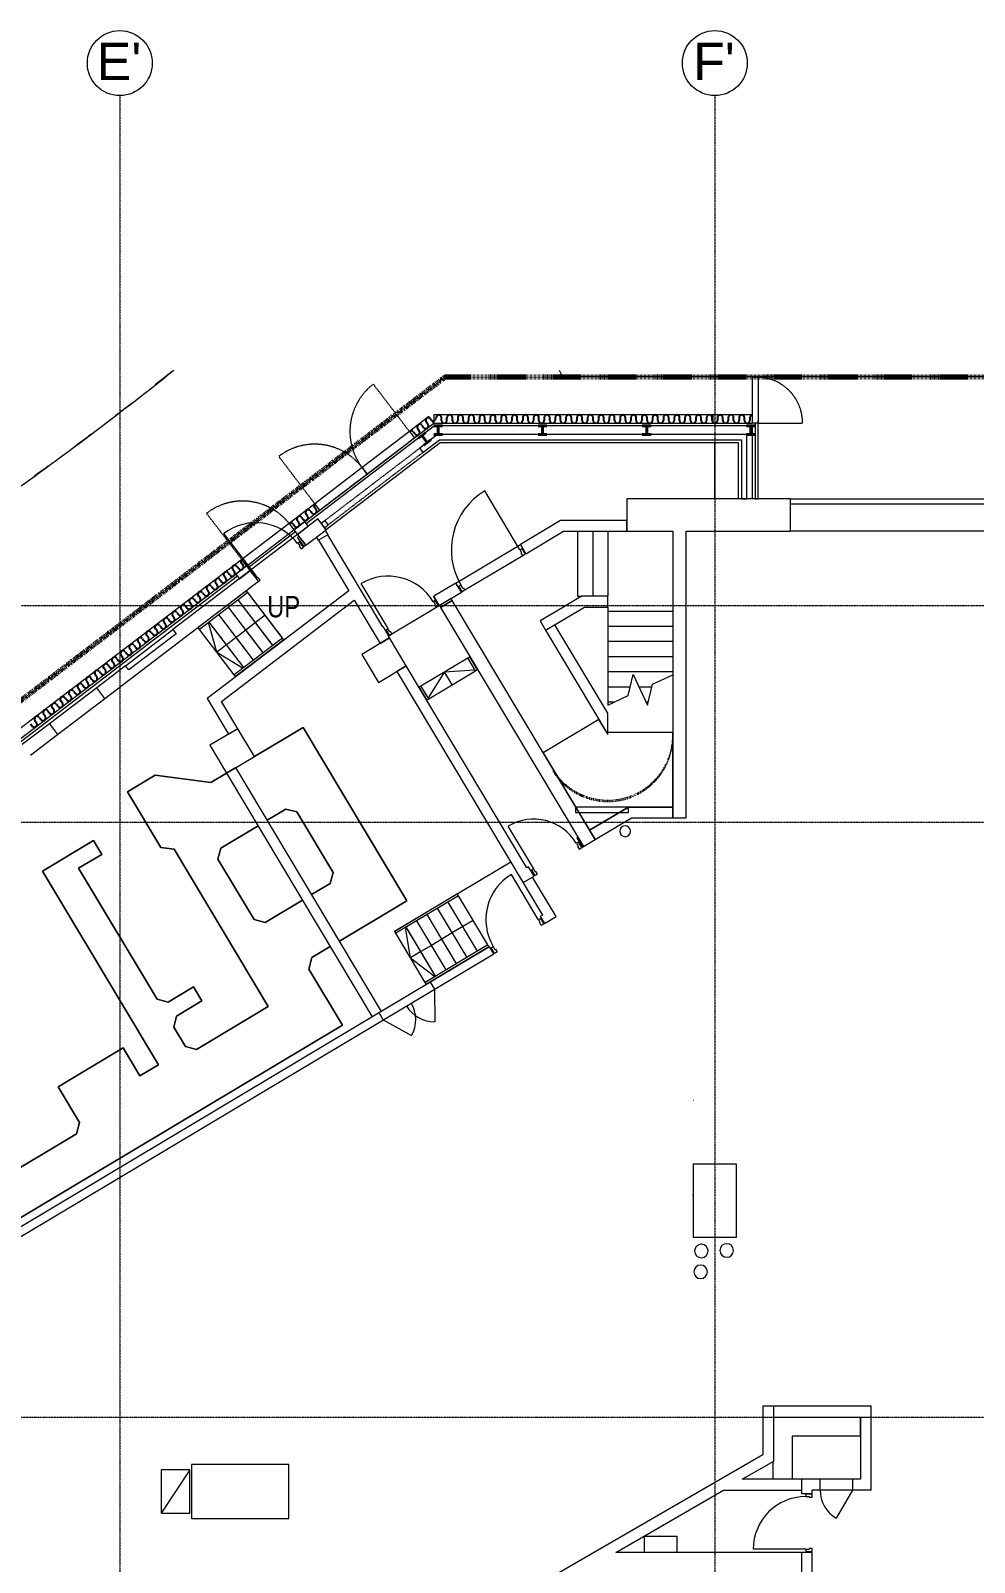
# Model space of a CAD drawing. Header units: millimetres. Extents: x -1578195 to 622687, y -255792 to 391308.
# Drawn here: x -1467902 to -1450456, y 146030 to 174346 of the extents above; entities that cross this region are included whole.
import ezdxf

# ---------------------------------------------------------------- set-up
doc = ezdxf.new("R2010")
doc.units = ezdxf.units.MM
for name, pattern in [('Double dash', [24.5, 10, -3, 2, -3, 2, -4.5]), ('Grid Line', [21, 12, -3, 3, -3]), ('Hidden', [2.25, 1, -1.25]), ('Long Dash', [13.5, 9, -4.5]), ('Overhead', [1.8, 1.2, -0.6])]:
    doc.linetypes.add(name, pattern=pattern)
for name, color, linetype, lineweight in [('A-000-M_MASS', 13, 'Continuous', 5), ('A-010-M_LINE', 90, 'Continuous', 5), ('A-200-M_WALL', 113, 'Continuous', 9), ('A-200-M_WALL_EXT', 113, 'Continuous', 9), ('A-200-M_WALL_INT', 2, 'Continuous', 9), ('A-215-M_CURT_PANEL', 51, 'Continuous', 5), ('A-230-M_FLOOR', 192, 'Continuous', 18), ('A-242-A_STAIR', 31, 'Continuous', 5), ('A-242-M_STAIR', 31, 'Continuous', 5), ('A-242-MB_STAIR', 31, 'Continuous', 5), ('A-325-M_DOOR', 31, 'Continuous', 5), ('A-325-M_DOOR_PANEL', 31, 'Continuous', 5), ('A-325-MH_DOOR', 31, 'Long Dash', 5), ('A-340-M_RAILING', 11, 'Continuous', 5), ('C-910-M_SITE_BOUND', 91, 'Double dash', 70), ('S-280-M_COLUMN', 52, 'Continuous', 9), ('Z-030-M_GRID', 191, 'Continuous', 5), ('Z-033_T_GRIDREF', 31, 'Continuous', 5), ('Z-060-M_DETAIL', 92, 'Continuous', 5)]:
    doc.layers.add(name, color=color, linetype=linetype, lineweight=lineweight)
doc.styles.add('Arial_1', font='arial.ttf', dxfattribs={"height": 1.475299})
doc.styles.add('Arial_2', font='arial.ttf', dxfattribs={"height": 1.967066})

# ---------------------------------------------------------------- blocks, each defined once
blk = doc.blocks.new('0291')
at = {"layer": 'A-000-M_MASS', "color": 1}
for p, q in [((81750, 202431), (88250, 202431)), ((81750, 202331), (81750, 202431)), ((88250, 202331), (81750, 202331)), ((69457, 199347), (70331, 200014)), ((70392, 199935), (69517, 199267)), ((70331, 200014), (70392, 199935)), ((69517, 199267), (69457, 199347))]:
    blk.add_line(p, q, dxfattribs=at)
at = {"layer": 'A-010-M_LINE', "color": 1, "lineweight": 25}
for p, q in [((75095, 203911), (75109, 203893)), ((75198, 203924), (75198, 203931)), ((75298, 203881), (75298, 203931)), ((75398, 203881), (75398, 203931)), ((75498, 203881), (75498, 203931)), ((75598, 203931), (75598, 203906)), ((75598, 203906), (75598, 203881)), ((75698, 203881), (75698, 203931)), ((75798, 203931), (75798, 203906)), ((75798, 203906), (75798, 203881)), ((75898, 203881), (75898, 203931)), ((75998, 203931), (75998, 203906)), ((75998, 203931), (75998, 203906)), ((75998, 203906), (75998, 203881)), ((76098, 203881), (76098, 203931)), ((76198, 203931), (76198, 203906)), ((76198, 203906), (76198, 203881)), ((76298, 203881), (76298, 203931)), ((76398, 203931), (76398, 203906)), ((76398, 203906), (76398, 203881)), ((76498, 203881), (76498, 203931)), ((76598, 203931), (76598, 203906)), ((76598, 203906), (76598, 203881)), ((76698, 203881), (76698, 203931)), ((76798, 203931), (76798, 203906)), ((76798, 203906), (76798, 203881)), ((76898, 203881), (76898, 203931)), ((76998, 203931), (76998, 203906)), ((76998, 203906), (76998, 203881)), ((77098, 203881), (77098, 203931)), ((77198, 203931), (77198, 203906)), ((77198, 203906), (77198, 203881)), ((77298, 203881), (77298, 203931)), ((77398, 203931), (77398, 203906)), ((77398, 203906), (77398, 203881)), ((77498, 203881), (77498, 203931)), ((77598, 203931), (77598, 203906)), ((77598, 203906), (77598, 203881)), ((77698, 203881), (77698, 203931)), ((77798, 203931), (77798, 203906)), ((77798, 203906), (77798, 203881)), ((77898, 203881), (77898, 203931)), ((77998, 203931), (77998, 203906)), ((77998, 203906), (77998, 203881)), ((78098, 203881), (78098, 203931)), ((78198, 203931), (78198, 203906)), ((78198, 203906), (78198, 203881)), ((78298, 203881), (78298, 203931)), ((78398, 203931), (78398, 203906)), ((78398, 203931), (78398, 203906)), ((78398, 203906), (78398, 203881)), ((78498, 203881), (78498, 203931)), ((78598, 203931), (78598, 203906)), ((78598, 203906), (78598, 203881)), ((78698, 203881), (78698, 203931)), ((78798, 203931), (78798, 203906)), ((78798, 203906), (78798, 203881)), ((78898, 203881), (78898, 203931)), ((78998, 203931), (78998, 203906)), ((78998, 203906), (78998, 203881)), ((79098, 203881), (79098, 203931)), ((79198, 203931), (79198, 203906)), ((79198, 203906), (79198, 203881)), ((79298, 203881), (79298, 203931)), ((79398, 203931), (79398, 203906)), ((79398, 203906), (79398, 203881)), ((79498, 203881), (79498, 203931)), ((79598, 203931), (79598, 203906)), ((79598, 203906), (79598, 203881)), ((79698, 203881), (79698, 203931)), ((79798, 203931), (79798, 203906)), ((79798, 203906), (79798, 203881)), ((79898, 203881), (79898, 203931)), ((79998, 203931), (79998, 203906)), ((79998, 203906), (79998, 203881)), ((80098, 203881), (80098, 203931)), ((80198, 203931), (80198, 203906)), ((80198, 203906), (80198, 203881)), ((80298, 203881), (80298, 203931)), ((80398, 203931), (80398, 203906)), ((80398, 203906), (80398, 203881)), ((80398, 203906), (80398, 203892)), ((80498, 203881), (80498, 203931)), ((80598, 203931), (80598, 203906)), ((80598, 203906), (80598, 203881)), ((80698, 203881), (80698, 203931)), ((80798, 203931), (80798, 203906)), ((80798, 203931), (80798, 203906)), ((80798, 203906), (80798, 203881)), ((80898, 203881), (80898, 203931)), ((80998, 203931), (80998, 203906)), ((80998, 203906), (80998, 203881)), ((74777, 203669), (74792, 203649)), ((74792, 203649), (74807, 203629)), ((74887, 203689), (74857, 203729)), ((74936, 203790), (74951, 203770)), ((74951, 203770), (74966, 203750)), ((75046, 203811), (75016, 203851)), ((72870, 202212), (72885, 202192)), ((72885, 202192), (72900, 202172)), ((72980, 202232), (72949, 202272)), ((72552, 201969), (72567, 201949)), ((72567, 201949), (72582, 201929)), ((72662, 201990), (72631, 202030)), ((72711, 202090), (72726, 202070)), ((72726, 202070), (72741, 202050)), ((72821, 202111), (72790, 202151)), ((71359, 201059), (71374, 201039)), ((71469, 201080), (71439, 201120)), ((71518, 201181), (71533, 201161)), ((71533, 201161), (71549, 201141)), ((71628, 201201), (71598, 201241)), ((71041, 200817), (71056, 200797)), ((71056, 200797), (71072, 200777)), ((71151, 200838), (71121, 200877)), ((71200, 200938), (71215, 200918)), ((71215, 200918), (71231, 200898)), ((71310, 200959), (71280, 200999)), ((71374, 201039), (71390, 201019)), ((70674, 200474), (70644, 200513)), ((70723, 200574), (70738, 200554)), ((70738, 200554), (70753, 200534)), ((70833, 200595), (70803, 200635)), ((70882, 200695), (70897, 200675)), ((70897, 200675), (70913, 200656)), ((70992, 200716), (70962, 200756)), ((70246, 200210), (70261, 200190)), ((70261, 200190), (70276, 200170)), ((70356, 200231), (70326, 200271)), ((70405, 200331), (70420, 200312)), ((70420, 200312), (70435, 200292)), ((70515, 200352), (70485, 200392)), ((70564, 200453), (70579, 200433)), ((70579, 200433), (70594, 200413)), ((69928, 199968), (69943, 199948)), ((69928, 199968), (69943, 199948)), ((69943, 199948), (69958, 199928)), ((70038, 199988), (70008, 200028)), ((70087, 200089), (70102, 200069)), ((70102, 200069), (70117, 200049)), ((70197, 200110), (70167, 200150)), ((69561, 199625), (69531, 199664)), ((69610, 199725), (69625, 199705)), ((69625, 199705), (69640, 199685)), ((69720, 199746), (69690, 199786)), ((69769, 199846), (69784, 199826)), ((69784, 199826), (69799, 199807)), ((69879, 199867), (69849, 199907)), ((69133, 199361), (69148, 199341)), ((69148, 199341), (69163, 199321)), ((69243, 199382), (69212, 199422)), ((69292, 199482), (69307, 199463)), ((69307, 199463), (69322, 199443)), ((69402, 199503), (69371, 199543)), ((69451, 199604), (69466, 199584)), ((69466, 199584), (69481, 199564)), ((68766, 199018), (68735, 199058)), ((68815, 199119), (68830, 199099)), ((68830, 199099), (68845, 199079)), ((68925, 199139), (68894, 199179)), ((68974, 199240), (68989, 199220)), ((68989, 199220), (69004, 199200)), ((69084, 199261), (69053, 199300)), ((68448, 198776), (68417, 198815)), ((68497, 198876), (68512, 198856)), ((68512, 198856), (68527, 198836)), ((68607, 198897), (68576, 198937)), ((68656, 198997), (68671, 198977)), ((68671, 198977), (68686, 198957)), ((68020, 198512), (68035, 198492)), ((68020, 198512), (68035, 198492)), ((68035, 198492), (68050, 198472)), ((68130, 198533), (68099, 198573)), ((68179, 198633), (68194, 198613)), ((68194, 198613), (68209, 198594)), ((68289, 198654), (68258, 198694)), ((68338, 198755), (68353, 198735)), ((68353, 198735), (68368, 198715)), ((67702, 198269), (67717, 198250)), ((67717, 198250), (67732, 198230)), ((67812, 198290), (67781, 198330)), ((67861, 198391), (67876, 198371)), ((67876, 198371), (67891, 198351)), ((67971, 198412), (67940, 198451))]:
    blk.add_line(p, q, dxfattribs=at)
at = {"layer": 'A-010-M_LINE', "color": 1}
for p, q in [((68923, 198940), (68048, 198272)), ((69075, 198741), (68923, 198940)), ((68200, 198074), (69075, 198741)), ((68048, 198272), (68200, 198074))]:
    blk.add_line(p, q, dxfattribs=at)
at = {"layer": 'A-010-M_LINE', "color": 1, "lineweight": 25}
for centre, start, end in [((75055, 203881), 37.3352, 217.3352), ((75248, 203931), 359.9997, 180), ((75348, 203881), 179.9997, 359.9997), ((75448, 203931), 359.9997, 179.9997), ((75548, 203881), 179.9997, 359.9997), ((75648, 203931), 359.9997, 179.9997), ((75748, 203881), 179.9997, 359.9997), ((75848, 203931), 359.9997, 179.9997), ((75948, 203881), 179.9997, 359.9997), ((76048, 203931), 359.9997, 179.9997), ((76148, 203881), 179.9997, 359.9997), ((76248, 203931), 359.9997, 179.9997), ((76348, 203881), 179.9997, 359.9997), ((76448, 203931), 359.9997, 179.9997), ((76548, 203881), 179.9997, 359.9997), ((76648, 203931), 359.9997, 179.9997), ((76748, 203881), 179.9997, 359.9997), ((76848, 203931), 359.9997, 179.9997), ((76948, 203881), 179.9997, 359.9997), ((77048, 203931), 359.9997, 179.9997), ((77148, 203881), 179.9997, 359.9997), ((77248, 203931), 359.9997, 179.9997), ((77348, 203881), 179.9997, 359.9997), ((77448, 203931), 359.9997, 179.9997), ((77548, 203881), 179.9997, 359.9997), ((77648, 203931), 359.9997, 179.9997), ((77748, 203881), 179.9997, 359.9997), ((77848, 203931), 359.9997, 179.9997), ((77948, 203881), 179.9997, 359.9997), ((78048, 203931), 359.9997, 179.9997), ((78148, 203881), 179.9997, 359.9997), ((78248, 203931), 359.9997, 179.9997), ((78348, 203881), 179.9997, 359.9997), ((78448, 203931), 359.9997, 179.9997), ((78548, 203881), 179.9997, 359.9997), ((78648, 203931), 359.9997, 179.9997), ((78748, 203881), 179.9997, 359.9997), ((78848, 203931), 359.9997, 179.9997), ((78948, 203881), 179.9997, 359.9997), ((79048, 203931), 359.9997, 179.9997), ((79148, 203881), 179.9997, 359.9997), ((79248, 203931), 359.9997, 179.9997), ((79348, 203881), 179.9997, 359.9997), ((79448, 203931), 359.9997, 179.9997), ((79548, 203881), 179.9997, 359.9997), ((79648, 203931), 359.9997, 179.9997), ((79748, 203881), 179.9997, 359.9997), ((79848, 203931), 359.9997, 179.9997), ((79948, 203881), 179.9997, 359.9997), ((80048, 203931), 359.9997, 179.9997), ((80148, 203881), 179.9997, 359.9997), ((80248, 203931), 359.9997, 179.9997), ((80348, 203881), 179.9997, 359.9997), ((80448, 203931), 359.9997, 179.9997), ((80548, 203881), 179.9997, 359.9997), ((80648, 203931), 359.9997, 179.9997), ((80748, 203881), 179.9997, 359.9997), ((80848, 203931), 359.9997, 179.9997), ((80948, 203881), 179.9997, 359.9997), ((81048, 203931), 89.558, 179.9997), ((74737, 203638), 37.3352, 131.0843), ((74847, 203659), 217.3352, 37.3352), ((74896, 203760), 37.3352, 217.3352), ((75006, 203780), 217.3352, 37.3352), ((72830, 202181), 37.3352, 217.3352), ((72940, 202202), 217.3352, 37.3352), ((72989, 202302), 130.4894, 217.3352), ((72513, 201938), 37.3352, 127.045), ((72622, 201959), 217.3352, 37.3352), ((72671, 202060), 37.3352, 217.3352), ((72781, 202081), 217.3352, 37.3352), ((71319, 201029), 37.3352, 217.3352), ((71429, 201050), 217.3352, 37.3352), ((71479, 201150), 37.3352, 217.3352), ((71588, 201171), 217.3352, 37.3352), ((71638, 201271), 129.353, 217.3352), ((71001, 200786), 37.3352, 217.3352), ((71111, 200807), 217.3352, 37.3352), ((71160, 200908), 37.3352, 217.3352), ((71270, 200929), 217.3352, 37.3352), ((70634, 200443), 217.3352, 37.3352), ((70683, 200544), 37.3352, 217.3352), ((70793, 200565), 217.3352, 37.3352), ((70842, 200665), 37.3352, 217.3352), ((70952, 200686), 217.3352, 37.3352), ((70206, 200180), 37.3352, 217.3352), ((70316, 200201), 217.3352, 37.3352), ((70365, 200301), 37.3352, 217.3352), ((70475, 200322), 217.3352, 37.3352), ((70524, 200422), 37.3352, 217.3352), ((69888, 199937), 37.3352, 217.3352), ((69998, 199958), 217.3352, 37.3352), ((70047, 200059), 37.3352, 217.3352), ((70157, 200079), 217.3352, 37.3352), ((69521, 199594), 217.3352, 37.3352), ((69570, 199695), 37.3352, 217.3352), ((69680, 199716), 217.3352, 37.3352), ((69729, 199816), 37.3352, 217.3352), ((69839, 199837), 217.3352, 37.3352), ((69093, 199331), 37.3352, 217.3352), ((69203, 199352), 217.3352, 37.3352), ((69252, 199452), 37.3352, 217.3352), ((69362, 199473), 217.3352, 37.3352), ((69411, 199573), 37.3352, 217.3352), ((68775, 199088), 37.3352, 217.3352), ((68885, 199109), 217.3352, 37.3352), ((68934, 199209), 37.3352, 217.3352), ((69044, 199230), 217.3352, 37.3352), ((68408, 198745), 217.3352, 37.3352), ((68457, 198846), 37.3352, 217.3352), ((68567, 198866), 217.3352, 37.3352), ((68616, 198967), 37.3352, 217.3352), ((68726, 198988), 217.3352, 37.3352), ((67980, 198482), 37.3352, 217.3352), ((68090, 198503), 217.3352, 37.3352), ((68139, 198603), 37.3352, 217.3352), ((68249, 198624), 217.3352, 37.3352), ((68298, 198724), 37.3352, 217.3352), ((67772, 198260), 217.3352, 37.3352), ((67821, 198360), 37.3352, 217.3352), ((67931, 198381), 217.3352, 37.3352)]:
    blk.add_arc(centre, 50, start, end, dxfattribs=at)
at = {"layer": 'A-010-M_LINE', "color": 1}
blk.add_arc((75148, 203924), 50, 217.3352, 0, dxfattribs=at)
at = {"layer": 'A-010-M_LINE', "color": 1, "linetype": 'Hidden'}
for centre in [(78373, 198060), (78373, 198035)]:
    blk.add_arc(centre, 1200, 211.9939, 359.8418, dxfattribs=at)
at = {"layer": 'A-200-M_WALL', "color": 1}
for p, q in [((77394, 200104), (77222, 200002)), ((77222, 200002), (78373, 198076)), ((78373, 198466), (77394, 200104)), ((78373, 198076), (78373, 198466))]:
    blk.add_line(p, q, dxfattribs=at)
at = {"layer": 'A-200-M_WALL_EXT', "color": 1, "lineweight": 13}
for p, q in [((81750, 202431), (78723, 202431)), ((78723, 202431), (78723, 201831)), ((81750, 201831), (81750, 202331)), ((73011, 202059), (72636, 201772)), ((73162, 201860), (73011, 202059)), ((72636, 201772), (72787, 201574)), ((72787, 201574), (73162, 201860)), ((78723, 201831), (79573, 201831)), ((79573, 201831), (79573, 196531)), ((79823, 201831), (81750, 201831)), ((79823, 196531), (79823, 201831)), ((71761, 201105), (70331, 200014)), ((71913, 200906), (71761, 201105)), ((69075, 198741), (71913, 200906)), ((75495, 200552), (75281, 200424)), ((78137, 196131), (75495, 200552)), ((75281, 200424), (77922, 196003)), ((69457, 199347), (68923, 198940)), ((68048, 198272), (67548, 197890)), ((67700, 197692), (68200, 198074)), ((79573, 196531), (79823, 196531)), ((77922, 196003), (78137, 196131))]:
    blk.add_line(p, q, dxfattribs=at)
at = {"layer": 'A-200-M_WALL_INT', "color": 1}
for p, q in [((75224, 203619), (74894, 203367)), ((80942, 203619), (75224, 203619)), ((80942, 202431), (80942, 203619)), ((74894, 203367), (74954, 203288)), ((74954, 203288), (75258, 203519)), ((75258, 203519), (80842, 203519)), ((80842, 203519), (80842, 202431)), ((80842, 202431), (80942, 202431)), ((72768, 202010), (72569, 201858)), ((72635, 201772), (72834, 201924)), ((72834, 201924), (72768, 202010)), ((73145, 202032), (73073, 201978)), ((73073, 201978), (73133, 201898)), ((73133, 201898), (73205, 201953)), ((73205, 201953), (73145, 202032)), ((77499, 202031), (76757, 201587)), ((78723, 202031), (77499, 202031)), ((78723, 201831), (78723, 202031)), ((72569, 201858), (72635, 201772)), ((72666, 201733), (72634, 201708)), ((72634, 201708), (72755, 201549)), ((72787, 201574), (72666, 201733)), ((73196, 201768), (73024, 201666)), ((73024, 201666), (73581, 200733)), ((74212, 200067), (73196, 201768)), ((76859, 201416), (77555, 201831)), ((77555, 201831), (78723, 201831)), ((72755, 201549), (72787, 201574)), ((76757, 201587), (76859, 201416)), ((71696, 201192), (71497, 201040)), ((71497, 201040), (71563, 200954)), ((71563, 200954), (71762, 201106)), ((71762, 201106), (71696, 201192)), ((75565, 200875), (75153, 200629)), ((75668, 200704), (75565, 200875)), ((73581, 200733), (70966, 198737)), ((71229, 198686), (73685, 200560)), ((73685, 200560), (74165, 199757)), ((75153, 200629), (75255, 200457)), ((75255, 200457), (75668, 200704)), ((75475, 200586), (75260, 200458)), ((75281, 200424), (75495, 200552)), ((75495, 200552), (75475, 200586)), ((77886, 200631), (77551, 200431)), ((78373, 200631), (77886, 200631)), ((78373, 200431), (78373, 200631)), ((75260, 200458), (75281, 200424)), ((77551, 200431), (77119, 200173)), ((77222, 200002), (77941, 200431)), ((77941, 200431), (78373, 200431)), ((74217, 200070), (74212, 200067)), ((74320, 199898), (74217, 200070)), ((77119, 200173), (77222, 200002)), ((74165, 199757), (74337, 199859)), ((74315, 199895), (74320, 199898)), ((74337, 199859), (74315, 199895)), ((74644, 199344), (74473, 199242)), ((76876, 195610), (74644, 199344)), ((74473, 199242), (77165, 194735)), ((70966, 198737), (71358, 198080)), ((71530, 198182), (71229, 198686)), ((71358, 198080), (71530, 198182)), ((71494, 197462), (71323, 197360)), ((71323, 197360), (74016, 192853)), ((74187, 192955), (71494, 197462)), ((78752, 196731), (77777, 196731)), ((77777, 196731), (77777, 196631)), ((77777, 196631), (78752, 196631)), ((78752, 196731), (78034, 196303)), ((78137, 196131), (78807, 196531)), ((79573, 196731), (78752, 196731)), ((78752, 196631), (78752, 196731)), ((78807, 196531), (79573, 196531)), ((79573, 196531), (79573, 196731)), ((78034, 196303), (78137, 196131)), ((77820, 196174), (77799, 196162)), ((77799, 196162), (77902, 195990)), ((77922, 196003), (77820, 196174)), ((77902, 195990), (77922, 196003)), ((76806, 195336), (77011, 195458)), ((76908, 195630), (76876, 195610)), ((77011, 195458), (76908, 195630)), ((77414, 194709), (76978, 195438)), ((77165, 194735), (77123, 194710)), ((77123, 194710), (77200, 194581)), ((77200, 194581), (77414, 194709)), ((60590, 184656), (76264, 194022)), ((76187, 194150), (60632, 184856)), ((76264, 194022), (76187, 194150)), ((75089, 193494), (75165, 193365)), ((74221, 192801), (74144, 192930)), ((83240, 185656), (81240, 185656)), ((81240, 185656), (81240, 184758)), ((81440, 184643), (81440, 185656)), ((83240, 184106), (83240, 185656)), ((81440, 185456), (83240, 185456)), ((83040, 185456), (83040, 184306)), ((81240, 184758), (74166, 180674)), ((80857, 184306), (81440, 184643)), ((78519, 182956), (80511, 184106)), ((80511, 184106), (81950, 184106)), ((83040, 184306), (80857, 184306)), ((81950, 184306), (81950, 184046)), ((82150, 184046), (82150, 184106)), ((83240, 184106), (82150, 184106)), ((82295, 184106), (82295, 184306)), ((82895, 184306), (82895, 184106)), ((81950, 184046), (82150, 184046)), ((82150, 182956), (78519, 182956)), ((81950, 182956), (81950, 181858)), ((82150, 181858), (82150, 182956))]:
    blk.add_line(p, q, dxfattribs=at)
at = {"layer": 'A-215-M_CURT_PANEL', "color": 1, "lineweight": 9}
for p, q in [((75064, 203950), (74704, 203676)), ((75155, 203831), (75064, 203950)), ((80312, 203981), (75155, 203981)), ((75155, 203981), (75155, 203831)), ((80312, 203831), (80312, 203981)), ((81048, 203981), (80312, 203981)), ((80312, 203981), (80312, 203831)), ((81048, 203831), (81048, 203981)), ((74704, 203676), (74795, 203557)), ((74795, 203557), (75155, 203831)), ((75155, 203831), (80312, 203831)), ((80312, 203831), (81048, 203831)), ((81148, 203831), (81098, 203831)), ((81098, 203831), (81098, 202431)), ((81148, 202431), (81148, 203831)), ((72955, 202341), (72478, 201978)), ((72569, 201858), (73046, 202222)), ((73046, 202222), (72955, 202341)), ((81098, 202431), (81148, 202431)), ((72478, 201978), (72569, 201858)), ((71604, 201310), (64927, 196216)), ((65018, 196097), (71695, 201191)), ((71695, 201191), (71604, 201310))]:
    blk.add_line(p, q, dxfattribs=at)
at = {"layer": 'A-230-M_FLOOR', "color": 1}
for p, q in [((77473, 204809), (77530, 204701)), ((77530, 204701), (123385, 204701)), ((75170, 203781), (72798, 201971)), ((81048, 203781), (75170, 203781)), ((81045, 202431), (81045, 203781)), ((81048, 202431), (81048, 203781)), ((75274, 203469), (73149, 201847)), ((80786, 203469), (75274, 203469)), ((80350, 202431), (80350, 203469)), ((80786, 202431), (80786, 203469)), ((72599, 201819), (71726, 201153)), ((72635, 201772), (71762, 201106)), ((72665, 201732), (72635, 201772)), ((73024, 201666), (72988, 201727)), ((73149, 201847), (73196, 201768)), ((86250, 201831), (81750, 201831)), ((75565, 200875), (76757, 201587)), ((75565, 200875), (76757, 201587)), ((76799, 201380), (75728, 200740)), ((76859, 201416), (76846, 201408)), ((71762, 201106), (71841, 201002)), ((71527, 201001), (69507, 199460)), ((75255, 200457), (75152, 200629)), ((75681, 200711), (75668, 200704)), ((74380, 199934), (75195, 200422)), ((75255, 200457), (75243, 200450)), ((75255, 200457), (75255, 200457)), ((70799, 200050), (70796, 200054)), ((71466, 199176), (70823, 200018)), ((74320, 199898), (74333, 199906)), ((69507, 199460), (65245, 196208)), ((74918, 198974), (75784, 199492)), ((75819, 199513), (75823, 199515)), ((71493, 199140), (71490, 199144)), ((74879, 198951), (74884, 198954)), ((78208, 198352), (77178, 197736)), ((78352, 198111), (78208, 198352)), ((71838, 197667), (72739, 198206)), ((72739, 198206), (71838, 197667)), ((72739, 198206), (74654, 195001)), ((74654, 195001), (72739, 198206)), ((79573, 198111), (78352, 198111)), ((79573, 196731), (79573, 198111)), ((77178, 197736), (78034, 196303)), ((71035, 197187), (71323, 197360)), ((71323, 197360), (71035, 197187)), ((69492, 197014), (70006, 197322)), ((70006, 197322), (69492, 197014)), ((70006, 197322), (71035, 197187)), ((71035, 197187), (70006, 197322)), ((70107, 195986), (69492, 197014)), ((69492, 197014), (70107, 195986)), ((72421, 196694), (72077, 196488)), ((72077, 196488), (72421, 196694)), ((72625, 196642), (72421, 196694)), ((72421, 196694), (72625, 196642)), ((73292, 195525), (72625, 196642)), ((72625, 196642), (73292, 195525)), ((78034, 196303), (78752, 196731)), ((78752, 196731), (79573, 196731)), ((71905, 196385), (71217, 195974)), ((71217, 195974), (71905, 196385)), ((67920, 195550), (68864, 196116)), ((68864, 196116), (67920, 195550)), ((68864, 196116), (69018, 195858)), ((69018, 195858), (68864, 196116)), ((70357, 195953), (70107, 195986)), ((70107, 195986), (70357, 195953)), ((72095, 193045), (70357, 195953)), ((70357, 195953), (72095, 193045)), ((71217, 195974), (71165, 195770)), ((71165, 195770), (71217, 195974)), ((69018, 195858), (68589, 195601)), ((68589, 195601), (69018, 195858)), ((71165, 195770), (71833, 194653)), ((71833, 194653), (71165, 195770)), ((74430, 194440), (76576, 195722)), ((70063, 191971), (67920, 195550)), ((67920, 195550), (70063, 191971)), ((68589, 195601), (70039, 193179)), ((70039, 193179), (68589, 195601)), ((73241, 195322), (73292, 195525)), ((73292, 195525), (73241, 195322)), ((72896, 195116), (73241, 195322)), ((73241, 195322), (72896, 195116)), ((72037, 194602), (72725, 195013)), ((72725, 195013), (72037, 194602)), ((74654, 195001), (73409, 194257)), ((73409, 194257), (74654, 195001)), ((71833, 194653), (72037, 194602)), ((72037, 194602), (71833, 194653)), ((74433, 194436), (74430, 194440)), ((74997, 193492), (74453, 194401)), ((73238, 194155), (72899, 193953)), ((72899, 193953), (73238, 194155)), ((72899, 193953), (72845, 193739)), ((72845, 193739), (72899, 193953)), ((72845, 193739), (73466, 192699)), ((73466, 192699), (72845, 193739)), ((70245, 193128), (70713, 193408)), ((70713, 193407), (70246, 193127)), ((70713, 193408), (70867, 193150)), ((70867, 193150), (70713, 193407)), ((75020, 193453), (75017, 193458)), ((70039, 193179), (70245, 193128)), ((70246, 193127), (70039, 193179)), ((70867, 193150), (70399, 192870)), ((70399, 192870), (70867, 193150)), ((70399, 192870), (70347, 192665)), ((70347, 192665), (70399, 192870)), ((70769, 192253), (72095, 193045)), ((72095, 193045), (70769, 192253)), ((73466, 192699), (64608, 187406)), ((64608, 187406), (73466, 192699)), ((70347, 192665), (70563, 192305)), ((70563, 192305), (70347, 192665)), ((68208, 191561), (69413, 192281)), ((69413, 192281), (68208, 191561)), ((69413, 192281), (69720, 191766)), ((69720, 191766), (69413, 192281)), ((70563, 192305), (70769, 192253)), ((70769, 192253), (70563, 192305)), ((69720, 191766), (70063, 191971)), ((70063, 191971), (69720, 191766)), ((68603, 190900), (68208, 191561)), ((68208, 191561), (68603, 190900)), ((79955, 191306), (79950, 191306)), ((68552, 190695), (68603, 190900)), ((68603, 190900), (68552, 190695)), ((64387, 188206), (68552, 190695)), ((68552, 190695), (64387, 188206)), ((79950, 189563), (79938, 189555)), ((83039, 185456), (83039, 185106)), ((83039, 185106), (81781, 185106)), ((81781, 185106), (81781, 184325)), ((81431, 184306), (81431, 184637)), ((81781, 184325), (81781, 184306)), ((79050, 182956), (79050, 183256)), ((79050, 183256), (79650, 183256)), ((79650, 183256), (79650, 182956))]:
    blk.add_line(p, q, dxfattribs=at)
for centre, radius, start, end in [((78692, 196285), 100, 0, 180), ((78692, 196285), 100, 180, 0), ((80102, 188527), 125, 0, 180), ((80570, 188537), 125, 0, 180), ((80102, 188527), 125, 180, 0), ((80570, 188537), 125, 180, 0), ((80087, 188142), 125, 0, 180), ((80087, 188142), 125, 180, 0)]:
    blk.add_arc(centre, radius, start, end, dxfattribs=at)
for points in [[(67019, 202312), (68154, 203110), (69264, 203943), (70348, 204808)], [(70318, 204784), (70214, 204700), (70109, 204618), (70003, 204536)], [(69576, 204200), (69474, 204121), (69371, 204043), (69268, 203965)], [(68817, 203621), (68720, 203548), (68623, 203476), (68526, 203404)], [(68023, 203032), (67941, 202972), (67858, 202912), (67776, 202853)]]:
    blk.add_open_spline(points, degree=3, dxfattribs=at)
at = {"layer": 'A-242-A_STAIR', "color": 1}
for p, q in [((70976, 200185), (70974, 200190)), ((72039, 200279), (71860, 200143)), ((71144, 199597), (70988, 200144)), ((71681, 200006), (71502, 199870)), ((71860, 200143), (71681, 200006)), ((71323, 199733), (71144, 199597)), ((71502, 199870), (71323, 199733)), ((71144, 199597), (71630, 199301)), ((71667, 199279), (71672, 199276)), ((75351, 199233), (75050, 198754)), ((75351, 199233), (75916, 199272)), ((75495, 198993), (75351, 199233)), ((75961, 199275), (75967, 199275)), ((75026, 198716), (75023, 198711)), ((74624, 194550), (74623, 194555)), ((75883, 194639), (75690, 194523)), ((74724, 193948), (74631, 194507)), ((75304, 194292), (75111, 194177)), ((75497, 194408), (75304, 194292)), ((75690, 194523), (75497, 194408)), ((74918, 194062), (74725, 193947)), ((75111, 194177), (74918, 194062)), ((74726, 193945), (75174, 193598)), ((75208, 193572), (75213, 193568))]:
    blk.add_line(p, q, dxfattribs=at)
at = {"layer": 'A-242-M_STAIR', "color": 1}
for p, q in [((77813, 201831), (77813, 200631)), ((78093, 201831), (78093, 200631)), ((78373, 201831), (78373, 200631)), ((71514, 200596), (71511, 200600)), ((72181, 199722), (71539, 200564)), ((71693, 200732), (71690, 200736)), ((72360, 199858), (71718, 200700)), ((77813, 200631), (77886, 200631)), ((70978, 200186), (70974, 200190)), ((71157, 200323), (71153, 200327)), ((71823, 199449), (71181, 200291)), ((71335, 200459), (71332, 200463)), ((72002, 199585), (71360, 200427)), ((78373, 200431), (78373, 200351)), ((79573, 200351), (78373, 200351)), ((78373, 200351), (78373, 200071)), ((70799, 200050), (70796, 200054)), ((71466, 199176), (70823, 200018)), ((71645, 199312), (71002, 200154)), ((78373, 200071), (78373, 199791)), ((79573, 200071), (78373, 200071)), ((72209, 199686), (72205, 199690)), ((72388, 199822), (72384, 199826)), ((78373, 199791), (78373, 199511)), ((79573, 199791), (78373, 199791)), ((71851, 199413), (71848, 199417)), ((72030, 199549), (72027, 199553)), ((74918, 198975), (75784, 199492)), ((75819, 199513), (75823, 199515)), ((75967, 199275), (75823, 199515)), ((78373, 199511), (78373, 199231)), ((79573, 199511), (78373, 199511)), ((71493, 199140), (71490, 199144)), ((71672, 199276), (71669, 199280)), ((75062, 198734), (75928, 199252)), ((75962, 199272), (75967, 199275)), ((78373, 199231), (78373, 198951)), ((79573, 199231), (78373, 199231)), ((74879, 198951), (74884, 198954)), ((78373, 198951), (78373, 198671)), ((78785, 198951), (78373, 198951)), ((79186, 198951), (78948, 198951)), ((75023, 198711), (75027, 198714)), ((78373, 198671), (78373, 198619)), ((78484, 198671), (78373, 198671)), ((79118, 198671), (79079, 198671)), ((75591, 195128), (75588, 195132)), ((75205, 194897), (75202, 194901)), ((75769, 193953), (75225, 194863)), ((75398, 195012), (75395, 195017)), ((75962, 194069), (75419, 194978)), ((76155, 194184), (75612, 195093)), ((74625, 194551), (74623, 194555)), ((74819, 194666), (74816, 194671)), ((75382, 193722), (74839, 194632)), ((75012, 194781), (75009, 194786)), ((75576, 193838), (75032, 194747)), ((74432, 194435), (74430, 194440)), ((74996, 193492), (74453, 194401)), ((75189, 193607), (74646, 194516)), ((75985, 194030), (75982, 194034)), ((76178, 194145), (76175, 194150)), ((75406, 193683), (75403, 193688)), ((75599, 193799), (75596, 193804)), ((75792, 193914), (75789, 193919)), ((75019, 193453), (75017, 193457)), ((75213, 193568), (75210, 193573))]:
    blk.add_line(p, q, dxfattribs=at)
at = {"layer": 'A-242-M_STAIR', "color": 1, "linetype": 'Overhead'}
for p, q in [((77813, 201831), (77813, 200631)), ((78093, 201831), (78093, 200631)), ((78373, 201831), (78373, 200631)), ((71514, 200596), (71511, 200600)), ((72181, 199722), (71539, 200564)), ((71693, 200732), (71690, 200736)), ((72360, 199858), (71718, 200700)), ((70978, 200186), (70974, 200190)), ((71157, 200323), (71153, 200327)), ((71823, 199449), (71181, 200291)), ((71335, 200459), (71332, 200463)), ((72002, 199585), (71360, 200427)), ((79573, 200351), (78373, 200351)), ((71645, 199312), (71002, 200154)), ((79573, 200071), (78373, 200071)), ((72209, 199686), (72205, 199690)), ((72388, 199822), (72384, 199826)), ((79573, 199791), (78373, 199791)), ((71851, 199413), (71848, 199417)), ((72030, 199549), (72027, 199553)), ((79573, 199511), (78373, 199511)), ((71672, 199276), (71669, 199280)), ((75062, 198734), (75928, 199252)), ((75962, 199272), (75967, 199275)), ((79573, 199231), (78373, 199231)), ((78785, 198951), (78373, 198951)), ((79186, 198951), (78948, 198951)), ((75023, 198711), (75027, 198714)), ((78484, 198671), (78373, 198671)), ((79118, 198671), (79079, 198671)), ((75591, 195128), (75588, 195132)), ((75205, 194897), (75202, 194901)), ((75769, 193953), (75225, 194863)), ((75398, 195012), (75395, 195017)), ((75962, 194069), (75419, 194978)), ((76155, 194184), (75612, 195093)), ((74625, 194551), (74623, 194555)), ((74819, 194666), (74816, 194671)), ((75382, 193722), (74839, 194632)), ((75012, 194781), (75009, 194786)), ((75576, 193838), (75032, 194747)), ((75189, 193607), (74646, 194516)), ((75985, 194030), (75982, 194034)), ((76178, 194145), (76175, 194150)), ((75406, 193683), (75403, 193688)), ((75599, 193799), (75596, 193804)), ((75792, 193914), (75789, 193919)), ((75213, 193568), (75210, 193573))]:
    blk.add_line(p, q, dxfattribs=at)
at = {"layer": 'A-242-MB_STAIR', "color": 1}
for p, q in [((78746, 198793), (78841, 199182)), ((78841, 199182), (79105, 198616)), ((79199, 199005), (79573, 199179)), ((78373, 198619), (78746, 198793)), ((79105, 198616), (79199, 199005))]:
    blk.add_line(p, q, dxfattribs=at)
at = {"layer": 'A-325-M_DOOR', "color": 1, "lineweight": 9}
for p, q in [((81048, 204681), (81148, 204681)), ((81048, 203981), (81048, 204681)), ((81148, 204681), (81148, 203831)), ((81098, 203831), (81048, 203831)), ((72478, 201977), (71605, 201311)), ((71696, 201192), (72569, 201858)), ((72671, 201636), (72639, 201611)), ((72639, 201611), (72678, 201560)), ((72743, 201540), (72671, 201636)), ((72678, 201560), (72666, 201550)), ((72666, 201550), (72700, 201507)), ((72700, 201507), (72743, 201540)), ((76750, 201490), (76785, 201511)), ((76784, 201435), (76750, 201490)), ((76771, 201427), (76784, 201435)), ((76799, 201380), (76771, 201427)), ((76785, 201511), (76846, 201408)), ((76846, 201408), (76799, 201380)), ((71605, 201311), (71696, 201192)), ((71860, 201017), (71840, 201002)), ((71899, 200965), (71860, 201017)), ((71911, 200974), (71899, 200965)), ((71944, 200930), (71911, 200974)), ((71913, 200906), (71944, 200930)), ((75619, 200814), (75653, 200835)), ((75681, 200711), (75619, 200814)), ((75653, 200835), (75687, 200779)), ((75687, 200779), (75700, 200787)), ((75700, 200787), (75728, 200740)), ((75181, 200553), (75147, 200532)), ((75147, 200532), (75180, 200476)), ((75180, 200476), (75167, 200469)), ((75243, 200450), (75181, 200553)), ((75728, 200740), (75681, 200711)), ((75167, 200469), (75195, 200422)), ((75195, 200422), (75243, 200450)), ((74305, 200030), (74271, 200009)), ((74271, 200009), (74333, 199906)), ((74339, 199974), (74305, 200030)), ((74333, 199906), (74380, 199934)), ((74352, 199981), (74339, 199974)), ((74380, 199934), (74352, 199981)), ((77827, 196086), (77793, 196065)), ((77793, 196065), (77826, 196009)), ((77826, 196009), (77813, 196002)), ((77813, 196002), (77842, 195954)), ((77889, 195983), (77827, 196086)), ((77842, 195954), (77889, 195983)), ((76996, 195589), (76962, 195569)), ((76962, 195569), (77024, 195466)), ((77030, 195533), (76996, 195589)), ((77024, 195466), (77071, 195494)), ((77043, 195541), (77030, 195533)), ((77071, 195494), (77043, 195541)), ((77091, 194656), (77125, 194676)), ((77124, 194600), (77091, 194656)), ((77112, 194592), (77124, 194600)), ((77140, 194545), (77112, 194592)), ((77125, 194676), (77187, 194573)), ((77187, 194573), (77140, 194545)), ((76216, 194132), (76250, 194153)), ((76277, 194029), (76216, 194132)), ((76250, 194153), (76283, 194097)), ((76324, 194058), (76277, 194029)), ((76283, 194097), (76296, 194105)), ((76296, 194105), (76324, 194058)), ((75165, 193365), (75174, 192765)), ((74221, 192801), (74745, 192509)), ((82895, 184106), (82595, 183587)), ((82150, 184031), (82030, 184031)), ((82030, 184031), (82030, 183991)), ((82030, 183991), (82095, 183991)), ((82095, 183991), (82095, 183976)), ((82095, 183976), (82150, 183976)), ((82150, 183976), (82150, 184031)), ((82095, 183011), (82030, 183011)), ((82030, 183011), (82030, 182971)), ((82030, 182971), (82150, 182971)), ((82095, 183026), (82095, 183011)), ((82150, 183026), (82095, 183026)), ((82150, 182971), (82150, 183026))]:
    blk.add_line(p, q, dxfattribs=at)
at = {"layer": 'A-325-M_DOOR', "color": 1}
for p, q in [((81148, 203831), (81148, 203881)), ((76746, 201488), (76096, 202576)), ((71864, 201020), (71275, 201791)), ((71605, 201311), (71645, 201341)), ((74310, 200032), (73812, 200865)), ((77001, 195592), (76530, 196380)), ((77087, 194653), (76589, 195486)), ((82030, 183016), (81060, 183016))]:
    blk.add_line(p, q, dxfattribs=at)
for centre, radius, start, end in [((76746, 201488), 1268, 120.8592, 210.8592), ((71864, 201020), 970, 37.3443, 127.3443), ((74310, 200032), 970, 30.8592, 120.8592), ((77001, 195592), 918, 30.8592, 120.8592), ((77087, 194653), 970, 120.8592, 210.8592), ((75165, 193365), 600, 210.8592, 270.8592), ((74221, 192801), 600, 330.8592, 30.8592), ((82895, 184106), 600, 180, 240), ((82030, 183016), 970, 90, 180)]:
    blk.add_arc(centre, radius, start, end, dxfattribs=at)
at = {"layer": 'A-325-M_DOOR_PANEL', "color": 1}
for p, q in [((81048, 203831), (81048, 203881)), ((74704, 203676), (74673, 203652)), ((72955, 202341), (72986, 202365)), ((71696, 201192), (71736, 201222))]:
    blk.add_line(p, q, dxfattribs=at)
at = {"layer": 'A-325-M_DOOR_PANEL', "color": 1, "lineweight": 9}
for p, q in [((74704, 203676), (73830, 203009)), ((73921, 202889), (74795, 203557)), ((73830, 203009), (72955, 202341)), ((73046, 202222), (73921, 202889)), ((73921, 202889), (73830, 203009)), ((73830, 203009), (73921, 202889))]:
    blk.add_line(p, q, dxfattribs=at)
at = {"layer": 'A-325-MH_DOOR', "color": 1}
for p, q in [((74704, 203676), (74037, 204551)), ((81971, 203831), (81971, 203881)), ((81148, 203831), (81971, 203831)), ((74894, 203367), (73145, 202032)), ((74795, 203557), (73921, 202889)), ((72955, 202341), (72288, 203216)), ((74954, 203288), (73205, 201953)), ((73921, 202889), (73046, 202222)), ((70954, 202164), (70994, 202194)), ((71605, 201311), (70954, 202164))]:
    blk.add_line(p, q, dxfattribs=at)
for centre, radius, start, end in [((74704, 203676), 1100, 127.3443, 217.3443), ((81123, 203832), 849, 3.3104, 88.3574), ((72955, 202341), 1100, 37.3443, 127.3443), ((71621, 201292), 1098, 38.6148, 124.7841)]:
    blk.add_arc(centre, radius, start, end, dxfattribs=at)
at = {"layer": 'A-340-M_RAILING', "color": 1}
for p, q in [((71693, 200732), (70799, 200050)), ((71718, 200700), (70823, 200018)), ((71718, 200700), (71693, 200732)), ((70823, 200018), (70799, 200050)), ((72360, 199858), (71466, 199176)), ((72384, 199826), (71490, 199144)), ((72384, 199826), (72360, 199858)), ((75784, 199492), (75819, 199513)), ((75928, 199252), (75784, 199492)), ((75962, 199272), (75819, 199513)), ((71490, 199144), (71466, 199176)), ((75928, 199252), (75962, 199272)), ((74884, 198954), (74918, 198975)), ((75027, 198714), (74884, 198954)), ((75062, 198734), (74918, 198975)), ((75027, 198714), (75062, 198734)), ((75591, 195128), (74432, 194435)), ((75612, 195093), (75591, 195128)), ((75612, 195093), (74453, 194401)), ((74453, 194401), (74432, 194435)), ((76155, 194184), (74996, 193492)), ((76175, 194150), (75017, 193457)), ((76175, 194150), (76155, 194184)), ((75017, 193457), (74996, 193492))]:
    blk.add_line(p, q, dxfattribs=at)
at = {"layer": 'C-910-M_SITE_BOUND', "color": 1}
for p, q in [((75361, 204681), (56581, 190357)), ((124499, 204681), (75361, 204681))]:
    blk.add_line(p, q, dxfattribs=at)
at = {"layer": 'S-280-M_COLUMN', "color": 1, "lineweight": 40}
for p, q in [((75000, 203652), (74871, 203553)), ((75033, 203474), (74935, 203603)), ((75155, 203781), (75317, 203781)), ((75155, 203619), (75317, 203619)), ((75236, 203781), (75236, 203619)), ((77082, 203781), (77244, 203781)), ((77082, 203619), (77244, 203619)), ((77163, 203781), (77163, 203619)), ((79009, 203781), (79171, 203781)), ((79009, 203619), (79171, 203619)), ((79090, 203781), (79090, 203619)), ((80936, 203781), (81098, 203781)), ((80936, 203619), (81098, 203619)), ((81017, 203781), (81017, 203619)), ((75098, 203523), (74969, 203425))]:
    blk.add_line(p, q, dxfattribs=at)
at = {"layer": 'S-280-M_COLUMN', "color": 1, "lineweight": 13}
for p, q in [((74337, 199860), (73822, 199552)), ((74645, 199345), (74337, 199860)), ((73822, 199552), (74130, 199037)), ((74130, 199037), (74645, 199345)), ((71530, 198182), (71015, 197875)), ((71838, 197667), (71530, 198182)), ((71015, 197875), (71323, 197360)), ((71323, 197360), (71838, 197667)), ((79950, 190131), (79950, 188781)), ((80750, 190131), (79950, 190131)), ((80750, 188781), (80750, 190131)), ((79950, 188781), (80750, 188781)), ((72475, 184581), (70675, 184581)), ((70675, 184581), (70675, 183581)), ((72475, 183581), (72475, 184581)), ((70675, 183581), (72475, 183581))]:
    blk.add_line(p, q, dxfattribs=at)
at = {"layer": 'Z-030-M_GRID', "color": 1, "linetype": 'Grid Line'}
for p, q in [((69350, 209886), (69350, 140118)), ((80350, 209886), (80350, 140118)), ((132980, 200456), (-14408, 200456)), ((-14408, 196456), (132980, 196456)), ((-14408, 185456), (132980, 185456))]:
    blk.add_line(p, q, dxfattribs=at)
at = {"layer": 'Z-033_T_GRIDREF', "color": 1}
for centre in [(69350, 210486), (80350, 210486)]:
    blk.add_circle(centre, 600, dxfattribs=at)
at = {"layer": 'Z-060-M_DETAIL', "color": 1}
for p, q in [((70645, 184481), (70115, 183681)), ((70645, 184481), (70115, 184481)), ((70115, 184481), (70115, 183681)), ((70645, 183681), (70645, 184481)), ((70115, 183681), (70645, 183681))]:
    blk.add_line(p, q, dxfattribs=at)
at = {"layer": 'A-242-A_STAIR', "color": 1, "style": 'Arial_1', "width": 0.8}
blk.add_text('UP', height=393.4, dxfattribs=at).set_placement((72074, 200241))
at = {"layer": 'Z-033_T_GRIDREF', "color": 1, "style": 'Arial_2'}
for s, p in [("E'", (68923, 210174)), ("F'", (79948, 210174))]:
    blk.add_text(s, height=688.5, dxfattribs=at).set_placement(p)

msp = doc.modelspace()

# ---------------------------------------------------------------- block references
msp.add_blockref('0291', (-1535603.6, -36740.4))

doc.saveas('drawing.dxf')
